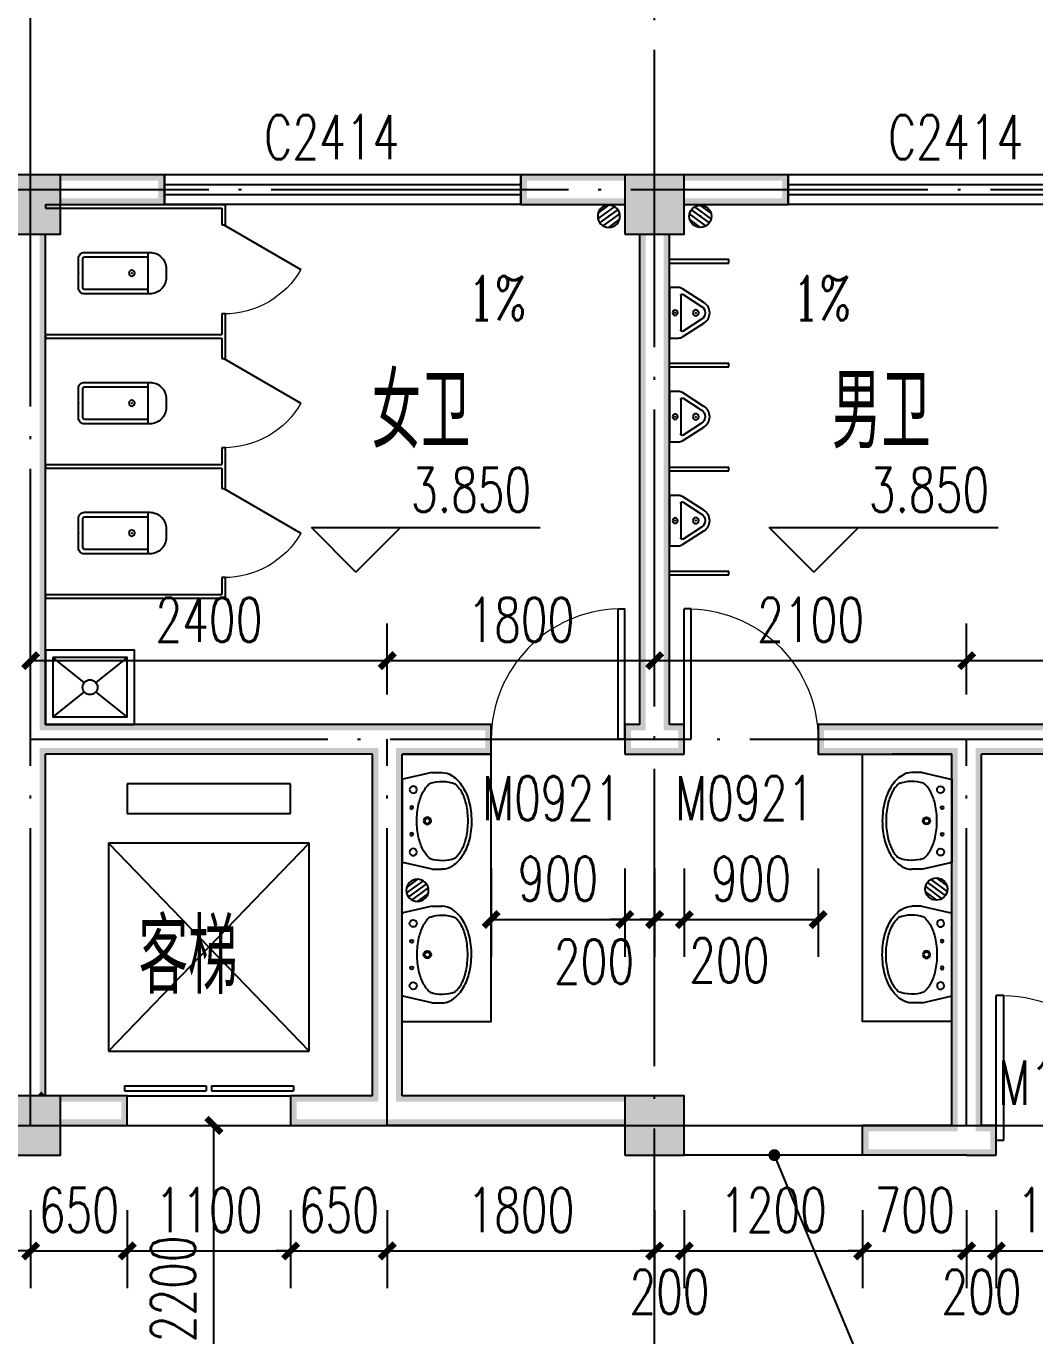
# Model space of a CAD drawing. Extents: x 5904849 to 6011887, y -826029 to -177002.
# Drawn here: x 5933784 to 5940573, y -428259 to -419442 of the extents above; entities that cross this region are included whole.
import ezdxf

# ---------------------------------------------------------------- set-up
doc = ezdxf.new("R2010")
doc.units = 0
doc.header["$LTSCALE"] = 1000
doc.header["$MEASUREMENT"] = 0
doc.linetypes.add('DOTE', pattern=[2.42, 2, -0.2, 0.02, -0.2])
doc.layers.get('0').update_dxf_attribs({"linetype": 'CONTINUOUS'})
doc.layers.get('Defpoints').update_dxf_attribs({"linetype": 'CONTINUOUS'})
for name, color, linetype in [('AUDIT_I_111215025233-1', 7, 'CONTINUOUS'), ('COLUMN', 9, 'CONTINUOUS'), ('DIM_ELEV', 3, 'CONTINUOUS'), ('DIM_LEAD', 3, 'CONTINUOUS'), ('DIM_SYMB', 3, 'CONTINUOUS'), ('DOTE', 252, 'CONTINUOUS'), ('LATRINE', 6, 'CONTINUOUS'), ('LVTRY', 6, 'CONTINUOUS'), ('PUB_DIM', 3, 'CONTINUOUS'), ('PUB_HATCH', 8, 'CONTINUOUS'), ('PUB_TEXT', 7, 'CONTINUOUS'), ('PUB_WALL', 9, 'CONTINUOUS'), ('STAIR', 5, 'CONTINUOUS'), ('WALL', 2, 'CONTINUOUS'), ('WINDOW', 4, 'CONTINUOUS'), ('WINDOW_TEXT', 7, 'CONTINUOUS'), ('排水', 221, 'CONTINUOUS')]:
    doc.layers.add(name, color=color, linetype=linetype)
doc.styles.add('_TCH_AXIS', font='COMPLEX', dxfattribs={"bigfont": 'GBCBIG'})
doc.styles.add('_TCH_DIM', font='SIMPLEX', dxfattribs={"bigfont": 'GBCBIG'})
doc.styles.add('_TCH_DIM_T3', font='SIMPLEX', dxfattribs={"width": 0.705882, "bigfont": 'GBCBIG'})
doc.styles.add('_TCH_WINDOW', font='SIMPLEX', dxfattribs={"height": 3.5, "bigfont": 'GBCBIG'})
doc.styles.add('schuco', font='sceie.shx', dxfattribs={"width": 0.7, "bigfont": 'sceic.shx'})
doc.dimstyles.new('_TCH_ARCH&&100', dxfattribs={"dimtxt": 297.5, "dimasz": 100, "dimexe": 250, "dimexo": 300, "dimgap": 126.25, "dimtad": 1, "dimdec": 0, "dimzin": 0, "dimdsep": 46, "dimtxsty": '_TCH_DIM_T3', "dimblk": 'ARCHTICK', "dimcen": 0.09, "dimclrt": 7, "dimazin": 2, "dimtfac": 1, "dimtdec": 0, "dimtix": 1, "dimtmove": 2, "dimatfit": 3, "dimfxl": 0, "dimtolj": 1, "dimtzin": 0, "dimarcsym": 0})

# ---------------------------------------------------------------- blocks, each defined once
blk = doc.blocks.new('_ArchTick')
at = {"color": 0, "linetype": 'ByBlock', "const_width": 0.4}
blk.add_lwpolyline([(-0.5, -0.5), (0.5, 0.5)], dxfattribs=at)
blk = doc.blocks.new('*D870')
at = {"layer": 'Defpoints', "color": 0}
for p in [(5934414.3, -426842.2), (5935048, -426842.2), (5934414.3, -429042.2)]:
    blk.add_point(p, dxfattribs=at)
at = {"layer": 'PUB_DIM', "color": 0, "lineweight": -2}
for p, q in [((5934714.3, -426842.2), (5935298, -426842.2)), ((5935048, -429042.2), (5935048, -426842.2)), ((5934714.3, -429042.2), (5935298, -429042.2))]:
    blk.add_line(p, q, dxfattribs=at)
at = {"layer": 'PUB_DIM', "color": 0, "lineweight": -2, "xscale": 100, "yscale": 100, "zscale": 100}
for p, rotation in [((5935048, -426842.2), 90), ((5935048, -429042.2), 270)]:
    blk.add_blockref('_ArchTick', p, dxfattribs=dict(at, rotation=rotation))
at = {"layer": 'PUB_DIM', "color": 7, "insert": (5934773, -427942.2), "char_height": 297.5, "attachment_point": 5, "rotation": 90, "style": '_TCH_DIM_T3'}
blk.add_mtext('\\A1;2200', dxfattribs=at)
blk = doc.blocks.new('*D891')
at = {"layer": 'Defpoints', "color": 0}
for p in [(5933814.3, -427113.7), (5934464.3, -427113.7), (5934464.3, -427687.2)]:
    blk.add_point(p, dxfattribs=at)
at = {"layer": 'PUB_DIM', "color": 0, "lineweight": -2}
for p, q in [((5933814.3, -427413.7), (5933814.3, -427937.2)), ((5934464.3, -427413.7), (5934464.3, -427937.2)), ((5933814.3, -427687.2), (5933714.3, -427687.2)), ((5933814.3, -427687.2), (5934464.3, -427687.2)), ((5934464.3, -427687.2), (5934564.3, -427687.2))]:
    blk.add_line(p, q, dxfattribs=at)
at = {"layer": 'PUB_DIM', "color": 0, "lineweight": -2, "xscale": 100, "yscale": 100, "zscale": 100}
blk.add_blockref('_ArchTick', (5933814.3, -427687.2), dxfattribs=at)
at = {"layer": 'PUB_DIM', "color": 0, "lineweight": -2, "xscale": 100, "yscale": 100, "zscale": 100, "rotation": 180}
blk.add_blockref('_ArchTick', (5934464.3, -427687.2), dxfattribs=at)
at = {"layer": 'PUB_DIM', "color": 7, "insert": (5934139.3, -427412.2), "char_height": 297.5, "attachment_point": 5, "style": '_TCH_DIM_T3'}
blk.add_mtext('\\A1;650', dxfattribs=at)
blk = doc.blocks.new('*D892')
at = {"layer": 'Defpoints', "color": 0}
for p in [(5934464.3, -427113.7), (5935564.3, -427113.7), (5935564.3, -427687.2)]:
    blk.add_point(p, dxfattribs=at)
at = {"layer": 'PUB_DIM', "color": 0, "lineweight": -2}
for p, q in [((5934464.3, -427413.7), (5934464.3, -427937.2)), ((5935564.3, -427413.7), (5935564.3, -427937.2)), ((5934464.3, -427687.2), (5935564.3, -427687.2))]:
    blk.add_line(p, q, dxfattribs=at)
at = {"layer": 'PUB_DIM', "color": 0, "lineweight": -2, "xscale": 100, "yscale": 100, "zscale": 100, "rotation": 180}
blk.add_blockref('_ArchTick', (5934464.3, -427687.2), dxfattribs=at)
at = {"layer": 'PUB_DIM', "color": 0, "lineweight": -2, "xscale": 100, "yscale": 100, "zscale": 100}
blk.add_blockref('_ArchTick', (5935564.3, -427687.2), dxfattribs=at)
at = {"layer": 'PUB_DIM', "color": 7, "insert": (5935014.3, -427412.2), "char_height": 297.5, "attachment_point": 5, "style": '_TCH_DIM_T3'}
blk.add_mtext('\\A1;1100', dxfattribs=at)
blk = doc.blocks.new('*D893')
at = {"layer": 'Defpoints', "color": 0}
for p in [(5935564.3, -427113.7), (5936214.3, -427113.7), (5936214.3, -427687.2)]:
    blk.add_point(p, dxfattribs=at)
at = {"layer": 'PUB_DIM', "color": 0, "lineweight": -2}
for p, q in [((5935564.3, -427413.7), (5935564.3, -427937.2)), ((5936214.3, -427413.7), (5936214.3, -427937.2)), ((5935564.3, -427687.2), (5935464.3, -427687.2)), ((5935564.3, -427687.2), (5936214.3, -427687.2)), ((5936214.3, -427687.2), (5936314.3, -427687.2))]:
    blk.add_line(p, q, dxfattribs=at)
at = {"layer": 'PUB_DIM', "color": 0, "lineweight": -2, "xscale": 100, "yscale": 100, "zscale": 100}
blk.add_blockref('_ArchTick', (5935564.3, -427687.2), dxfattribs=at)
at = {"layer": 'PUB_DIM', "color": 0, "lineweight": -2, "xscale": 100, "yscale": 100, "zscale": 100, "rotation": 180}
blk.add_blockref('_ArchTick', (5936214.3, -427687.2), dxfattribs=at)
at = {"layer": 'PUB_DIM', "color": 7, "insert": (5935889.3, -427412.2), "char_height": 297.5, "attachment_point": 5, "style": '_TCH_DIM_T3'}
blk.add_mtext('\\A1;650', dxfattribs=at)
blk = doc.blocks.new('*D894')
at = {"layer": 'Defpoints', "color": 0}
for p in [(5936214.3, -427113.7), (5938014.3, -427113.7), (5938014.3, -427687.2)]:
    blk.add_point(p, dxfattribs=at)
at = {"layer": 'PUB_DIM', "color": 0, "lineweight": -2}
for p, q in [((5936214.3, -427413.7), (5936214.3, -427937.2)), ((5938014.3, -427413.7), (5938014.3, -427937.2)), ((5936214.3, -427687.2), (5938014.3, -427687.2))]:
    blk.add_line(p, q, dxfattribs=at)
at = {"layer": 'PUB_DIM', "color": 0, "lineweight": -2, "xscale": 100, "yscale": 100, "zscale": 100, "rotation": 180}
blk.add_blockref('_ArchTick', (5936214.3, -427687.2), dxfattribs=at)
at = {"layer": 'PUB_DIM', "color": 0, "lineweight": -2, "xscale": 100, "yscale": 100, "zscale": 100}
blk.add_blockref('_ArchTick', (5938014.3, -427687.2), dxfattribs=at)
at = {"layer": 'PUB_DIM', "color": 7, "insert": (5937114.3, -427412.2), "char_height": 297.5, "attachment_point": 5, "style": '_TCH_DIM_T3'}
blk.add_mtext('\\A1;1800', dxfattribs=at)
blk = doc.blocks.new('*D895')
at = {"layer": 'Defpoints', "color": 0}
for p in [(5938014.3, -427113.7), (5938214.3, -427113.7), (5938214.3, -427687.2)]:
    blk.add_point(p, dxfattribs=at)
at = {"layer": 'PUB_DIM', "color": 0, "lineweight": -2}
for p, q in [((5938014.3, -427413.7), (5938014.3, -427937.2)), ((5938214.3, -427413.7), (5938214.3, -427937.2)), ((5938014.3, -427687.2), (5937914.3, -427687.2)), ((5938014.3, -427687.2), (5938214.3, -427687.2)), ((5938214.3, -427687.2), (5938314.3, -427687.2))]:
    blk.add_line(p, q, dxfattribs=at)
at = {"layer": 'PUB_DIM', "color": 0, "lineweight": -2, "xscale": 100, "yscale": 100, "zscale": 100}
blk.add_blockref('_ArchTick', (5938014.3, -427687.2), dxfattribs=at)
at = {"layer": 'PUB_DIM', "color": 0, "lineweight": -2, "xscale": 100, "yscale": 100, "zscale": 100, "rotation": 180}
blk.add_blockref('_ArchTick', (5938214.3, -427687.2), dxfattribs=at)
at = {"layer": 'PUB_DIM', "color": 7, "insert": (5938114.3, -427962.2), "char_height": 297.5, "attachment_point": 5, "style": '_TCH_DIM_T3'}
blk.add_mtext('\\A1;200', dxfattribs=at)
blk = doc.blocks.new('*D896')
at = {"layer": 'Defpoints', "color": 0}
for p in [(5938214.3, -427113.7), (5939414.3, -427113.7), (5939414.3, -427687.2)]:
    blk.add_point(p, dxfattribs=at)
at = {"layer": 'PUB_DIM', "color": 0, "lineweight": -2}
for p, q in [((5938214.3, -427413.7), (5938214.3, -427937.2)), ((5939414.3, -427413.7), (5939414.3, -427937.2)), ((5938214.3, -427687.2), (5939414.3, -427687.2))]:
    blk.add_line(p, q, dxfattribs=at)
at = {"layer": 'PUB_DIM', "color": 0, "lineweight": -2, "xscale": 100, "yscale": 100, "zscale": 100, "rotation": 180}
blk.add_blockref('_ArchTick', (5938214.3, -427687.2), dxfattribs=at)
at = {"layer": 'PUB_DIM', "color": 0, "lineweight": -2, "xscale": 100, "yscale": 100, "zscale": 100}
blk.add_blockref('_ArchTick', (5939414.3, -427687.2), dxfattribs=at)
at = {"layer": 'PUB_DIM', "color": 7, "insert": (5938814.3, -427412.2), "char_height": 297.5, "attachment_point": 5, "style": '_TCH_DIM_T3'}
blk.add_mtext('\\A1;1200', dxfattribs=at)
blk = doc.blocks.new('*D897')
at = {"layer": 'Defpoints', "color": 0}
for p in [(5939414.3, -427113.7), (5940114.3, -427113.7), (5940114.3, -427687.2)]:
    blk.add_point(p, dxfattribs=at)
at = {"layer": 'PUB_DIM', "color": 0, "lineweight": -2}
for p, q in [((5939414.3, -427413.7), (5939414.3, -427937.2)), ((5940114.3, -427413.7), (5940114.3, -427937.2)), ((5939414.3, -427687.2), (5939314.3, -427687.2)), ((5939414.3, -427687.2), (5940114.3, -427687.2)), ((5940114.3, -427687.2), (5940214.3, -427687.2))]:
    blk.add_line(p, q, dxfattribs=at)
at = {"layer": 'PUB_DIM', "color": 0, "lineweight": -2, "xscale": 100, "yscale": 100, "zscale": 100}
blk.add_blockref('_ArchTick', (5939414.3, -427687.2), dxfattribs=at)
at = {"layer": 'PUB_DIM', "color": 0, "lineweight": -2, "xscale": 100, "yscale": 100, "zscale": 100, "rotation": 180}
blk.add_blockref('_ArchTick', (5940114.3, -427687.2), dxfattribs=at)
at = {"layer": 'PUB_DIM', "color": 7, "insert": (5939764.3, -427412.2), "char_height": 297.5, "attachment_point": 5, "style": '_TCH_DIM_T3'}
blk.add_mtext('\\A1;700', dxfattribs=at)
blk = doc.blocks.new('*D898')
at = {"layer": 'Defpoints', "color": 0}
for p in [(5940114.3, -427113.7), (5940314.3, -427113.7), (5940314.3, -427687.2)]:
    blk.add_point(p, dxfattribs=at)
at = {"layer": 'PUB_DIM', "color": 0, "lineweight": -2}
for p, q in [((5940114.3, -427413.7), (5940114.3, -427937.2)), ((5940314.3, -427413.7), (5940314.3, -427937.2)), ((5940114.3, -427687.2), (5940014.3, -427687.2)), ((5940114.3, -427687.2), (5940314.3, -427687.2)), ((5940314.3, -427687.2), (5940414.3, -427687.2))]:
    blk.add_line(p, q, dxfattribs=at)
at = {"layer": 'PUB_DIM', "color": 0, "lineweight": -2, "xscale": 100, "yscale": 100, "zscale": 100}
blk.add_blockref('_ArchTick', (5940114.3, -427687.2), dxfattribs=at)
at = {"layer": 'PUB_DIM', "color": 0, "lineweight": -2, "xscale": 100, "yscale": 100, "zscale": 100, "rotation": 180}
blk.add_blockref('_ArchTick', (5940314.3, -427687.2), dxfattribs=at)
at = {"layer": 'PUB_DIM', "color": 7, "insert": (5940214.3, -427962.2), "char_height": 297.5, "attachment_point": 5, "style": '_TCH_DIM_T3'}
blk.add_mtext('\\A1;200', dxfattribs=at)
blk = doc.blocks.new('*D899')
at = {"layer": 'Defpoints', "color": 0}
for p in [(5940314.3, -427113.7), (5941314.3, -427113.7), (5941314.3, -427687.2)]:
    blk.add_point(p, dxfattribs=at)
at = {"layer": 'PUB_DIM', "color": 0, "lineweight": -2}
for p, q in [((5940314.3, -427413.7), (5940314.3, -427937.2)), ((5941314.3, -427413.7), (5941314.3, -427937.2)), ((5940314.3, -427687.2), (5941314.3, -427687.2))]:
    blk.add_line(p, q, dxfattribs=at)
at = {"layer": 'PUB_DIM', "color": 0, "lineweight": -2, "xscale": 100, "yscale": 100, "zscale": 100, "rotation": 180}
blk.add_blockref('_ArchTick', (5940314.3, -427687.2), dxfattribs=at)
at = {"layer": 'PUB_DIM', "color": 0, "lineweight": -2, "xscale": 100, "yscale": 100, "zscale": 100}
blk.add_blockref('_ArchTick', (5941314.3, -427687.2), dxfattribs=at)
at = {"layer": 'PUB_DIM', "color": 7, "insert": (5940814.3, -427412.2), "char_height": 297.5, "attachment_point": 5, "style": '_TCH_DIM_T3'}
blk.add_mtext('\\A1;1000', dxfattribs=at)
blk = doc.blocks.new('*D964')
at = {"layer": 'Defpoints', "color": 0}
for p in [(5936214.3, -423713.3), (5933814.3, -424242.2), (5936214.3, -424242.2)]:
    blk.add_point(p, dxfattribs=at)
at = {"layer": 'PUB_DIM', "color": 0, "lineweight": -2}
for p, q in [((5933814.3, -423942.2), (5933814.3, -423463.3)), ((5936214.3, -423942.2), (5936214.3, -423463.3)), ((5933814.3, -423713.3), (5936214.3, -423713.3))]:
    blk.add_line(p, q, dxfattribs=at)
at = {"layer": 'PUB_DIM', "color": 0, "lineweight": -2, "xscale": 100, "yscale": 100, "zscale": 100, "rotation": 180}
blk.add_blockref('_ArchTick', (5933814.3, -423713.3), dxfattribs=at)
at = {"layer": 'PUB_DIM', "color": 0, "lineweight": -2, "xscale": 100, "yscale": 100, "zscale": 100}
blk.add_blockref('_ArchTick', (5936214.3, -423713.3), dxfattribs=at)
at = {"layer": 'PUB_DIM', "color": 7, "insert": (5935014.3, -423438.3), "char_height": 297.5, "attachment_point": 5, "style": '_TCH_DIM_T3'}
blk.add_mtext('\\A1;2400', dxfattribs=at)
blk = doc.blocks.new('*D965')
at = {"layer": 'Defpoints', "color": 0}
for p in [(5938014.3, -423713.3), (5936214.3, -424242.2), (5938014.3, -424242.2)]:
    blk.add_point(p, dxfattribs=at)
at = {"layer": 'PUB_DIM', "color": 0, "lineweight": -2}
for p, q in [((5936214.3, -423942.2), (5936214.3, -423463.3)), ((5938014.3, -423942.2), (5938014.3, -423463.3)), ((5936214.3, -423713.3), (5938014.3, -423713.3))]:
    blk.add_line(p, q, dxfattribs=at)
at = {"layer": 'PUB_DIM', "color": 0, "lineweight": -2, "xscale": 100, "yscale": 100, "zscale": 100, "rotation": 180}
blk.add_blockref('_ArchTick', (5936214.3, -423713.3), dxfattribs=at)
at = {"layer": 'PUB_DIM', "color": 0, "lineweight": -2, "xscale": 100, "yscale": 100, "zscale": 100}
blk.add_blockref('_ArchTick', (5938014.3, -423713.3), dxfattribs=at)
at = {"layer": 'PUB_DIM', "color": 7, "insert": (5937114.3, -423438.3), "char_height": 297.5, "attachment_point": 5, "style": '_TCH_DIM_T3'}
blk.add_mtext('\\A1;1800', dxfattribs=at)
blk = doc.blocks.new('*D966')
at = {"layer": 'Defpoints', "color": 0}
for p in [(5940114.3, -423713.3), (5938014.3, -424242.2), (5940114.3, -424242.2)]:
    blk.add_point(p, dxfattribs=at)
at = {"layer": 'PUB_DIM', "color": 0, "lineweight": -2}
for p, q in [((5938014.3, -423942.2), (5938014.3, -423463.3)), ((5940114.3, -423942.2), (5940114.3, -423463.3)), ((5938014.3, -423713.3), (5940114.3, -423713.3))]:
    blk.add_line(p, q, dxfattribs=at)
at = {"layer": 'PUB_DIM', "color": 0, "lineweight": -2, "xscale": 100, "yscale": 100, "zscale": 100, "rotation": 180}
blk.add_blockref('_ArchTick', (5938014.3, -423713.3), dxfattribs=at)
at = {"layer": 'PUB_DIM', "color": 0, "lineweight": -2, "xscale": 100, "yscale": 100, "zscale": 100}
blk.add_blockref('_ArchTick', (5940114.3, -423713.3), dxfattribs=at)
at = {"layer": 'PUB_DIM', "color": 7, "insert": (5939064.3, -423438.3), "char_height": 297.5, "attachment_point": 5, "style": '_TCH_DIM_T3'}
blk.add_mtext('\\A1;2100', dxfattribs=at)
blk = doc.blocks.new('*D967')
at = {"layer": 'Defpoints', "color": 0}
for p in [(5942314.3, -423713.3), (5940114.3, -424242.2), (5942314.3, -424242.2)]:
    blk.add_point(p, dxfattribs=at)
at = {"layer": 'PUB_DIM', "color": 0, "lineweight": -2}
for p, q in [((5940114.3, -423942.2), (5940114.3, -423463.3)), ((5942314.3, -423942.2), (5942314.3, -423463.3)), ((5940114.3, -423713.3), (5942314.3, -423713.3))]:
    blk.add_line(p, q, dxfattribs=at)
at = {"layer": 'PUB_DIM', "color": 0, "lineweight": -2, "xscale": 100, "yscale": 100, "zscale": 100, "rotation": 180}
blk.add_blockref('_ArchTick', (5940114.3, -423713.3), dxfattribs=at)
at = {"layer": 'PUB_DIM', "color": 0, "lineweight": -2, "xscale": 100, "yscale": 100, "zscale": 100}
blk.add_blockref('_ArchTick', (5942314.3, -423713.3), dxfattribs=at)
at = {"layer": 'PUB_DIM', "color": 7, "insert": (5941214.3, -423438.3), "char_height": 297.5, "attachment_point": 5, "style": '_TCH_DIM_T3'}
blk.add_mtext('\\A1;2200', dxfattribs=at)
blk = doc.blocks.new('*D968')
at = {"layer": 'Defpoints', "color": 0}
for p in [(5936914.3, -424812.7), (5937814.3, -424812.7), (5937814.3, -425456.3)]:
    blk.add_point(p, dxfattribs=at)
at = {"layer": 'PUB_DIM', "color": 0, "lineweight": -2}
for p, q in [((5936914.3, -425112.7), (5936914.3, -425706.3)), ((5937814.3, -425112.7), (5937814.3, -425706.3)), ((5936914.3, -425456.3), (5937814.3, -425456.3))]:
    blk.add_line(p, q, dxfattribs=at)
at = {"layer": 'PUB_DIM', "color": 0, "lineweight": -2, "xscale": 100, "yscale": 100, "zscale": 100, "rotation": 180}
blk.add_blockref('_ArchTick', (5936914.3, -425456.3), dxfattribs=at)
at = {"layer": 'PUB_DIM', "color": 0, "lineweight": -2, "xscale": 100, "yscale": 100, "zscale": 100}
blk.add_blockref('_ArchTick', (5937814.3, -425456.3), dxfattribs=at)
at = {"layer": 'PUB_DIM', "color": 7, "insert": (5937364.3, -425181.3), "char_height": 297.5, "attachment_point": 5, "style": '_TCH_DIM_T3'}
blk.add_mtext('\\A1;900', dxfattribs=at)
blk = doc.blocks.new('*D969')
at = {"layer": 'Defpoints', "color": 0}
for p in [(5937814.3, -424812.7), (5938014.3, -424812.7), (5938014.3, -425456.3)]:
    blk.add_point(p, dxfattribs=at)
at = {"layer": 'PUB_DIM', "color": 0, "lineweight": -2}
for p, q in [((5937814.3, -425112.7), (5937814.3, -425706.3)), ((5938014.3, -425112.7), (5938014.3, -425706.3)), ((5937814.3, -425456.3), (5937714.3, -425456.3)), ((5937814.3, -425456.3), (5938014.3, -425456.3)), ((5938014.3, -425456.3), (5938114.3, -425456.3))]:
    blk.add_line(p, q, dxfattribs=at)
at = {"layer": 'PUB_DIM', "color": 0, "lineweight": -2, "xscale": 100, "yscale": 100, "zscale": 100}
blk.add_blockref('_ArchTick', (5937814.3, -425456.3), dxfattribs=at)
at = {"layer": 'PUB_DIM', "color": 0, "lineweight": -2, "xscale": 100, "yscale": 100, "zscale": 100, "rotation": 180}
blk.add_blockref('_ArchTick', (5938014.3, -425456.3), dxfattribs=at)
at = {"layer": 'PUB_DIM', "color": 7, "insert": (5937606.2, -425739.4), "char_height": 297.5, "attachment_point": 5, "style": '_TCH_DIM_T3'}
blk.add_mtext('\\A1;200', dxfattribs=at)
blk = doc.blocks.new('*D970')
at = {"layer": 'Defpoints', "color": 0}
for p in [(5938014.3, -424812.7), (5938214.3, -424812.7), (5938214.3, -425456.3)]:
    blk.add_point(p, dxfattribs=at)
at = {"layer": 'PUB_DIM', "color": 0, "lineweight": -2}
for p, q in [((5938014.3, -425112.7), (5938014.3, -425706.3)), ((5938214.3, -425112.7), (5938214.3, -425706.3)), ((5938014.3, -425456.3), (5937914.3, -425456.3)), ((5938014.3, -425456.3), (5938214.3, -425456.3)), ((5938214.3, -425456.3), (5938314.3, -425456.3))]:
    blk.add_line(p, q, dxfattribs=at)
at = {"layer": 'PUB_DIM', "color": 0, "lineweight": -2, "xscale": 100, "yscale": 100, "zscale": 100}
blk.add_blockref('_ArchTick', (5938014.3, -425456.3), dxfattribs=at)
at = {"layer": 'PUB_DIM', "color": 0, "lineweight": -2, "xscale": 100, "yscale": 100, "zscale": 100, "rotation": 180}
blk.add_blockref('_ArchTick', (5938214.3, -425456.3), dxfattribs=at)
at = {"layer": 'PUB_DIM', "color": 7, "insert": (5938516.6, -425731.3), "char_height": 297.5, "attachment_point": 5, "style": '_TCH_DIM_T3'}
blk.add_mtext('\\A1;200', dxfattribs=at)
blk = doc.blocks.new('*D971')
at = {"layer": 'Defpoints', "color": 0}
for p in [(5938214.3, -424812.7), (5939114.3, -424812.7), (5939114.3, -425456.3)]:
    blk.add_point(p, dxfattribs=at)
at = {"layer": 'PUB_DIM', "color": 0, "lineweight": -2}
for p, q in [((5938214.3, -425112.7), (5938214.3, -425706.3)), ((5939114.3, -425112.7), (5939114.3, -425706.3)), ((5938214.3, -425456.3), (5939114.3, -425456.3))]:
    blk.add_line(p, q, dxfattribs=at)
at = {"layer": 'PUB_DIM', "color": 0, "lineweight": -2, "xscale": 100, "yscale": 100, "zscale": 100, "rotation": 180}
blk.add_blockref('_ArchTick', (5938214.3, -425456.3), dxfattribs=at)
at = {"layer": 'PUB_DIM', "color": 0, "lineweight": -2, "xscale": 100, "yscale": 100, "zscale": 100}
blk.add_blockref('_ArchTick', (5939114.3, -425456.3), dxfattribs=at)
at = {"layer": 'PUB_DIM', "color": 7, "insert": (5938664.3, -425181.3), "char_height": 297.5, "attachment_point": 5, "style": '_TCH_DIM_T3'}
blk.add_mtext('\\A1;900', dxfattribs=at)
blk = doc.blocks.new('_FZH')
blk.add_lwpolyline([(-0.5, -0.5), (0.5, -0.5), (0.5, 0.5), (-0.5, 0.5)], close=True)
at = {"layer": 'PUB_HATCH'}
blk.add_solid([(-0.5, -0.5), (0.5, -0.5), (-0.5, 0.5), (0.5, 0.5)], dxfattribs=at)
blk = doc.blocks.new('$DorLib2D$00000001')
for p, q in [((0.45, 0.975), (0.5, 0.975)), ((0.45, 0), (0.45, 0.975)), ((0.5, 0), (0.5, 0.975)), ((0.5, 0), (0.45, 0))]:
    blk.add_line(p, q)
at = {"lineweight": 13}
blk.add_arc((0.475, 0), 0.975, 91.46928, 180, dxfattribs=at)
blk = doc.blocks.new('$WINLIB2D$00000001')
at = {"color": 0}
for points in [[(-0.5, 0.5), (-0.5, -0.5)], [(-0.5, 0.5), (0.5, 0.5)], [(0.5, -0.5), (0.5, 0.5)], [(0.5, 0.1667), (-0.5, 0.1667)], [(0.5, -0.1667), (-0.5, -0.1667)], [(-0.5, -0.5), (0.5, -0.5)]]:
    blk.add_lwpolyline(points, dxfattribs=at)
blk = doc.blocks.new('$TCHSYS$LDOR22D')
for p, q in [((-0.5167, 0.8333), (-0.0167, 0.8333)), ((-0.5167, 0.8333), (-0.5167, 0.6667)), ((-0.0167, 0.8333), (-0.0167, 0.6667)), ((0.0167, 0.8333), (0.0167, 0.6667)), ((0.0167, 0.8333), (0.5167, 0.8333)), ((0.5167, 0.8333), (0.5167, 0.6667)), ((-0.5167, 0.6667), (-0.0167, 0.6667)), ((0.0167, 0.6667), (0.5167, 0.6667)), ((-0.5, 0.5), (0.5, 0.5))]:
    blk.add_line(p, q)
blk = doc.blocks.new('_LV12')
for p, q in [((-250, -50), (-39, -218.8)), ((39, -218.8), (250, -50)), ((-250, -450), (-39, -281.2)), ((39, -281.2), (250, -450))]:
    blk.add_line(p, q)
for points in [[(300, -500), (300, 0), (-300, 0), (-300, -500)], [(250, -450), (250, -50), (-250, -50), (-250, -450)]]:
    blk.add_lwpolyline(points, close=True)
blk.add_circle((0, -250), 50)
blk = doc.blocks.new('$plan$00000344')
for p, q in [((-280, -10), (-280, 0)), ((280, 0), (280, -10)), ((-250.5, -188.9), (-250.5, -185.7)), ((-247.8, -182.8), (-250.2, -184.9))]:
    blk.add_line(p, q)
for points in [[(-280, 0), (280, 0)], [(-325.7, -199.5), (-280, -5)], [(325.7, -203.7), (280, -5)]]:
    blk.add_lwpolyline(points)
for points in [[(253, -188.3, 0.098208), (193.2, -140.8, 0.066287), (110.4, -111.4, 0.052428), (0, -99.8, 0.052428), (-110.4, -111.4, 0.066287), (-193.2, -140.8, 0.093876), (-250.8, -185.7, 0.171377)], [(-325.7, -199.5, 0.008223), (-325.7, -203.7, 0.149285)], [(-325.7, -265.7, 0.149285), (-304.4, -336.6, 0.107079), (-230.9, -407.7, 0.075625), (-131, -450.5, 0.062436), (-0.8, -467.3, 0.062436), (129.6, -451.5, 0.075625), (229.8, -409.6, 0.107079), (303.8, -339.1, 0.149285), (325.7, -268.3, 0.005205), (325.7, -265.7, 0.086596)], [(-249.5, -357.7, 0.091341), (-193.2, -401.2, 0.066287), (-110.4, -430.6, 0.052428), (0, -442.2, 0.052428), (110.4, -430.6, 0.066287), (193.2, -401.2, 0.091756), (249.7, -357.5, 0.171377)]]:
    blk.add_lwpolyline(points, format="xyb")
at = {"flags": 128}
for points in [[(-325.7, -203.7), (-325.7, -268.3)], [(325.7, -203.7), (325.7, -268.3)]]:
    blk.add_lwpolyline(points, dxfattribs=at)
for points in [[(-253, -188.3, 0.172546), (-249.7, -357.5, 0.726395)], [(253, -188.3, -0.172546), (249.7, -357.5, -0.726395)]]:
    blk.add_lwpolyline(points, format="xyb", dxfattribs=at)
for centre, radius in [((-210, -75), 24), ((-210, -75), 24), ((-210, -75), 24), ((-90, -65), 10), ((90, -65), 10), ((210, -75), 24), ((0, -170), 25)]:
    blk.add_circle(centre, radius)
at = {"lineweight": 13}
blk.add_circle((0, -170), 15, dxfattribs=at)
blk.add_arc((-249.5, -185.7), 1, 131.32236, 180)
blk = doc.blocks.new('$lvtry$00000171')
at = {"layer": '排水'}
for p, q in [((-74.2, 10.6), (-10.6, 74.2)), ((-69.8, -27.4), (27.4, 69.8)), ((-53, -53), (53, 53)), ((-27.4, -69.8), (69.8, 27.4)), ((10.6, -74.2), (74.2, -10.6))]:
    blk.add_line(p, q, dxfattribs=at)
blk.add_circle((0, 0), 75, dxfattribs=at)
blk.add_point((0, 0), dxfattribs=at)
blk = doc.blocks.new('$lvtry$00000200')
at = {"color": 0}
for p, q in [((-109.8, -40), (-109.8, -469.7)), ((99.8, -30), (-99.8, -30)), ((109.8, -469.7), (109.8, -40))]:
    blk.add_line(p, q, dxfattribs=at)
blk.add_lwpolyline([(99.8, 0), (-99.8, 0, 0.414214), (-139.8, -40), (-139.8, -479.7, 0.414214), (-29.8, -589.7), (29.8, -589.7, 0.414214), (139.8, -479.7), (139.8, -40, 0.414214)], format="xyb", close=True, dxfattribs=at)
blk.add_lwpolyline([(139.8, -469.7), (-139.8, -469.7)], dxfattribs=at)
blk.add_circle((0, -358.6), 20, dxfattribs=at)
for centre, start, end in [((-99.8, -40), 90, 180), ((99.8, -40), 0, 90)]:
    blk.add_arc(centre, 10, start, end, dxfattribs=at)
for p in [(0, 0), (0, -358.6)]:
    blk.add_point(p, dxfattribs=at)
blk = doc.blocks.new('$TCHSYS$APDOOR2D')
blk.add_line((0.5, 0), (0, 0.866))
at = {"lineweight": 13}
blk.add_arc((0.5, 0), 1, 120, 180, dxfattribs=at)
blk = doc.blocks.new('$lvtry$00000221')
at = {"color": 0}
for p, q in [((-115.8, -76), (115.8, -76)), ((-124.2, -91.5), (-43.3, -215.6)), ((43.3, -215.6), (124.2, -91.5))]:
    blk.add_line(p, q, dxfattribs=at)
blk.add_lwpolyline([(69.3, -230.6, -0.57735), (-69.3, -230.6), (-161.9, -88.4, -0.145378), (-170, -61.1), (-170, 0), (170, 0), (170, -61.1, -0.145378), (161.9, -88.4)], format="xyb", close=True, dxfattribs=at)
for centre, radius in [((0, -38), 17.7), ((0, -177), 20)]:
    blk.add_circle(centre, radius, dxfattribs=at)
for centre, radius, start, end in [((-115.8, -86), 10, 90, 213.0863), ((115.8, -86), 10, 326.9137, 90), ((0, -190.6), 50, 210, 330)]:
    blk.add_arc(centre, radius, start, end, dxfattribs=at)
for p in [(0, -38), (0, -177)]:
    blk.add_point(p, dxfattribs=at)

msp = doc.modelspace()

# ---------------------------------------------------------------- hatches: boundary and pattern name
at = {"layer": 'PUB_WALL', "linetype": 'ByBlock'}
for points in [[(5934014.3, -420442.2), (5933614.3, -420442.2), (5933654.3, -420482.2), (5933974.3, -420482.2)], [(5934014.3, -420842.2), (5934014.3, -420442.2), (5933974.3, -420482.2), (5933974.3, -420802.2)], [(5934014.3, -420442.2), (5934014.3, -420482.2), (5934674.3, -420482.2), (5934714.3, -420442.2)], [(5934714.3, -420642.2), (5934714.3, -420442.2), (5934674.3, -420482.2), (5934674.3, -420602.2)], [(5937814.3, -420482.2), (5937814.3, -420442.2), (5937114.3, -420442.2), (5937154.3, -420482.2)], [(5937114.3, -420442.2), (5937114.3, -420642.2), (5937154.3, -420602.2), (5937154.3, -420482.2)], [(5938214.3, -420442.2), (5937814.3, -420442.2), (5937854.3, -420482.2), (5938174.3, -420482.2)], [(5937814.3, -420442.2), (5937814.3, -420842.2), (5937854.3, -420802.2), (5937854.3, -420482.2)], [(5938214.3, -420842.2), (5938214.3, -420442.2), (5938174.3, -420482.2), (5938174.3, -420802.2)], [(5938214.3, -420442.2), (5938214.3, -420482.2), (5938874.3, -420482.2), (5938914.3, -420442.2)], [(5938914.3, -420642.2), (5938914.3, -420442.2), (5938874.3, -420482.2), (5938874.3, -420602.2)], [(5934014.3, -420602.2), (5934014.3, -420642.2), (5934714.3, -420642.2), (5934674.3, -420602.2)], [(5937814.3, -420642.2), (5937814.3, -420602.2), (5937154.3, -420602.2), (5937114.3, -420642.2)], [(5938214.3, -420602.2), (5938214.3, -420642.2), (5938914.3, -420642.2), (5938874.3, -420602.2)], [(5933614.3, -420842.2), (5934014.3, -420842.2), (5933974.3, -420802.2), (5933654.3, -420802.2)], [(5933914.3, -420842.2), (5933874.3, -420842.2), (5933874.3, -424182.2), (5933914.3, -424142.2)], [(5937814.3, -420842.2), (5938214.3, -420842.2), (5938174.3, -420802.2), (5937854.3, -420802.2)], [(5937954.3, -420842.2), (5937914.3, -420842.2), (5937914.3, -424142.2), (5937954.3, -424182.2)], [(5938114.3, -420842.2), (5938074.3, -420842.2), (5938074.3, -424182.2), (5938114.3, -424142.2)], [(5935914.3, -424142.2), (5933914.3, -424142.2), (5933874.3, -424182.2), (5935914.3, -424182.2)], [(5936214.3, -424142.2), (5935914.3, -424142.2), (5935914.3, -424182.2), (5936214.3, -424182.2)], [(5936914.3, -424142.2), (5936214.3, -424142.2), (5936214.3, -424182.2), (5936874.3, -424182.2)], [(5936914.3, -424342.2), (5936914.3, -424142.2), (5936874.3, -424182.2), (5936874.3, -424302.2)], [(5937914.3, -424142.2), (5937814.3, -424142.2), (5937854.3, -424182.2), (5937954.3, -424182.2)], [(5937814.3, -424142.2), (5937814.3, -424342.2), (5937854.3, -424302.2), (5937854.3, -424182.2)], [(5938214.3, -424142.2), (5938114.3, -424142.2), (5938074.3, -424182.2), (5938174.3, -424182.2)], [(5938214.3, -424342.2), (5938214.3, -424142.2), (5938174.3, -424182.2), (5938174.3, -424302.2)], [(5939614.3, -424142.2), (5939114.3, -424142.2), (5939154.3, -424182.2), (5939614.3, -424182.2)], [(5939114.3, -424142.2), (5939114.3, -424342.2), (5939154.3, -424302.2), (5939154.3, -424182.2)], [(5940114.3, -424142.2), (5939614.3, -424142.2), (5939614.3, -424182.2), (5940114.3, -424182.2)], [(5942314.3, -424142.2), (5940114.3, -424142.2), (5940114.3, -424182.2), (5942354.3, -424182.2)], [(5935914.3, -424342.2), (5933914.3, -424342.2), (5933874.3, -424302.2), (5935914.3, -424302.2)], [(5933874.3, -426642.2), (5933914.3, -426642.2), (5933914.3, -424342.2), (5933874.3, -424302.2)], [(5936114.3, -424342.2), (5935914.3, -424342.2), (5935914.3, -424302.2), (5936154.3, -424302.2)], [(5936114.3, -426642.2), (5936114.3, -424342.2), (5936154.3, -424302.2), (5936154.3, -426682.2)], [(5936314.3, -426642.2), (5936314.3, -424342.2), (5936274.3, -424302.2), (5936274.3, -426682.2)], [(5936314.3, -424342.2), (5936914.3, -424342.2), (5936874.3, -424302.2), (5936274.3, -424302.2)], [(5937814.3, -424342.2), (5938014.3, -424342.2), (5938014.3, -424302.2), (5937854.3, -424302.2)], [(5938014.3, -424342.2), (5938214.3, -424342.2), (5938174.3, -424302.2), (5938014.3, -424302.2)], [(5939114.3, -424342.2), (5939614.3, -424342.2), (5939614.3, -424302.2), (5939154.3, -424302.2)], [(5940014.3, -424342.2), (5939614.3, -424342.2), (5939614.3, -424302.2), (5940054.3, -424302.2)], [(5940014.3, -426842.2), (5940014.3, -424342.2), (5940054.3, -424302.2), (5940054.3, -426882.2)], [(5940214.3, -426842.2), (5940214.3, -424342.2), (5940174.3, -424302.2), (5940174.3, -426882.2)], [(5942314.3, -424342.2), (5940214.3, -424342.2), (5940174.3, -424302.2), (5942354.3, -424302.2)], [(5933857.7, -426642.2), (5933914.3, -426642.2), (5933886, -426614)], [(5934014.3, -426642.2), (5933614.3, -426642.2), (5933654.3, -426682.2), (5933974.3, -426682.2)], [(5934014.3, -427042.2), (5934014.3, -426642.2), (5933974.3, -426682.2), (5933974.3, -427002.2)], [(5934014.3, -426642.2), (5934014.3, -426682.2), (5934424.3, -426682.2), (5934464.3, -426642.2)], [(5934464.3, -426842.2), (5934464.3, -426642.2), (5934424.3, -426682.2), (5934424.3, -426802.2)], [(5936114.3, -426642.2), (5935564.3, -426642.2), (5935604.3, -426682.2), (5936154.3, -426682.2)], [(5935564.3, -426642.2), (5935564.3, -426842.2), (5935604.3, -426802.2), (5935604.3, -426682.2)], [(5937814.3, -426682.2), (5937814.3, -426642.2), (5936314.3, -426642.2), (5936274.3, -426682.2)], [(5938214.3, -426642.2), (5937814.3, -426642.2), (5937854.3, -426682.2), (5938174.3, -426682.2)], [(5937814.3, -426642.2), (5937814.3, -427042.2), (5937854.3, -427002.2), (5937854.3, -426682.2)], [(5938214.3, -427042.2), (5938214.3, -426642.2), (5938174.3, -426682.2), (5938174.3, -427002.2)], [(5934014.3, -426802.2), (5934014.3, -426842.2), (5934464.3, -426842.2), (5934424.3, -426802.2)], [(5935564.3, -426842.2), (5936214.3, -426842.2), (5936214.3, -426802.2), (5935604.3, -426802.2)], [(5937814.3, -426842.2), (5937814.3, -426802.2), (5936214.3, -426802.2), (5936214.3, -426842.2)], [(5940014.3, -426842.2), (5939414.3, -426842.2), (5939414.3, -426882.2), (5940054.3, -426882.2)], [(5939414.3, -427042.2), (5939414.3, -426842.2), (5939454.3, -426842.2), (5939454.3, -427042.2)], [(5940314.3, -426842.2), (5940214.3, -426842.2), (5940174.3, -426882.2), (5940274.3, -426882.2)], [(5940314.3, -427042.2), (5940314.3, -426842.2), (5940274.3, -426882.2), (5940274.3, -427002.2)], [(5933614.3, -427042.2), (5934014.3, -427042.2), (5933974.3, -427002.2), (5933654.3, -427002.2)], [(5937814.3, -427042.2), (5938214.3, -427042.2), (5938174.3, -427002.2), (5937854.3, -427002.2)], [(5940114.3, -427042.2), (5939414.3, -427042.2), (5939414.3, -427002.2), (5940114.3, -427002.2)], [(5940114.3, -427042.2), (5940314.3, -427042.2), (5940274.3, -427002.2), (5940114.3, -427002.2)]]:
    msp.add_hatch(color=256, dxfattribs=at).paths.add_polyline_path(points)

# ---------------------------------------------------------------- linework, layer by layer
at = {"layer": 'AUDIT_I_111215025233-1'}
msp.add_line((5933814.3, -420442.2), (5933814.3, -419442.2), dxfattribs=at)
at = {"layer": 'DIM_ELEV', "color": 0}
for p, q in [((5936003.8, -423117.5), (5935703.8, -422817.5)), ((5935703.8, -422817.5), (5937244.1, -422817.5)), ((5936003.8, -423117.5), (5936303.8, -422817.5)), ((5939085.8, -423117.5), (5938785.8, -422817.5)), ((5938785.8, -422817.5), (5940326, -422817.5)), ((5939085.8, -423117.5), (5939385.8, -422817.5))]:
    msp.add_line(p, q, dxfattribs=at)
at = {"layer": 'DIM_LEAD', "const_width": 40}
msp.add_lwpolyline([(5938812.2, -427024, 1), (5938828.5, -427060.5, 1)], format="xyb", close=True, dxfattribs=at)
at = {"layer": 'DIM_SYMB'}
for points in [[(5937166, -421204.3, 0, 0, 0), (5937355.2, -421039.3, 80, 0, 0), (5937581.4, -420842.1, 0, 0, 0)], [(5938862.6, -421204.3, 0, 0, 0), (5938673.4, -421039.3, 80, 0, 0), (5938447.2, -420842.1, 0, 0, 0)]]:
    msp.add_lwpolyline(points, format="xyseb", dxfattribs=at)
at = {"layer": 'DOTE', "linetype": 'DOTE'}
for p, q in [((5933814.3, -426842.2), (5933814.3, -418042.2)), ((5938014.3, -438542.2), (5938014.3, -418042.2)), ((5920914.3, -420542.2), (5947914.3, -420542.2)), ((5933814.3, -424242.2), (5942314.3, -424242.2)), ((5936214.3, -426842.2), (5936214.3, -424242.2)), ((5940114.3, -426842.2), (5940114.3, -424242.2)), ((5920914.3, -426842.2), (5947914.3, -426842.2)), ((5922514.3, -426842.2), (5946314.3, -426842.2))]:
    msp.add_line(p, q, dxfattribs=at)
at = {"layer": 'LATRINE'}
for p, q in [((5933914.3, -420642.2), (5933914.3, -420667.2)), ((5933914.3, -420642.2), (5935126.8, -420642.2)), ((5933914.3, -420667.2), (5935101.8, -420667.2)), ((5935101.8, -420667.2), (5935101.8, -420779.7)), ((5935126.8, -420779.7), (5935126.8, -420642.2)), ((5935101.8, -420779.7), (5935126.8, -420779.7)), ((5937914.3, -421036.6), (5937914.3, -421011.6)), ((5938114.3, -421011.6), (5938514.3, -421011.6)), ((5938114.3, -421036.6), (5938514.3, -421036.6)), ((5938514.3, -421036.6), (5938514.3, -421011.6)), ((5935101.8, -421379.7), (5935101.8, -421517.2)), ((5935126.8, -421379.7), (5935101.8, -421379.7)), ((5935126.8, -421529.7), (5935126.8, -421379.7)), ((5933914.3, -421517.2), (5933914.3, -421542.2)), ((5933914.3, -421517.2), (5935101.8, -421517.2)), ((5933914.3, -421542.2), (5935101.8, -421542.2)), ((5935101.8, -421542.2), (5935101.8, -421679.7)), ((5935126.8, -421679.7), (5935126.8, -421529.7)), ((5935101.8, -421679.7), (5935126.8, -421679.7)), ((5937914.3, -421736.1), (5937914.3, -421711.1)), ((5938114.3, -421711.1), (5938514.3, -421711.1)), ((5938114.3, -421736.1), (5938514.3, -421736.1)), ((5938514.3, -421736.1), (5938514.3, -421711.1)), ((5935101.8, -422279.7), (5935101.8, -422392.2)), ((5935126.8, -422279.7), (5935101.8, -422279.7)), ((5935126.8, -422404.7), (5935126.8, -422279.7)), ((5933914.3, -422392.2), (5933914.3, -422417.2)), ((5933914.3, -422392.2), (5935101.8, -422392.2)), ((5933914.3, -422417.2), (5935101.8, -422417.2)), ((5935101.8, -422417.2), (5935101.8, -422554.7)), ((5935126.8, -422554.7), (5935126.8, -422404.7)), ((5937914.3, -422435.6), (5937914.3, -422410.6)), ((5938114.3, -422410.6), (5938514.3, -422410.6)), ((5938114.3, -422435.6), (5938514.3, -422435.6)), ((5938514.3, -422435.6), (5938514.3, -422410.6)), ((5935101.8, -422554.7), (5935126.8, -422554.7)), ((5935101.8, -423154.7), (5935101.8, -423267.2)), ((5935126.8, -423154.7), (5935101.8, -423154.7)), ((5935126.8, -423292.2), (5935126.8, -423154.7)), ((5937914.3, -423135.1), (5937914.3, -423110.1)), ((5938114.3, -423110.1), (5938514.3, -423110.1)), ((5938114.3, -423135.1), (5938514.3, -423135.1)), ((5938514.3, -423135.1), (5938514.3, -423110.1)), ((5933914.3, -423267.2), (5933914.3, -423292.2)), ((5933914.3, -423267.2), (5935101.8, -423267.2)), ((5933914.3, -423292.2), (5935126.8, -423292.2))]:
    msp.add_line(p, q, dxfattribs=at)
for points in [[(5936314.3, -426142.2), (5936914.3, -426142.2), (5936914.3, -424342.2), (5936314.3, -424342.2)], [(5940014.3, -426142.2), (5939414.3, -426142.2), (5939414.3, -424342.2), (5940014.3, -424342.2)]]:
    msp.add_lwpolyline(points, dxfattribs=at)
at = {"layer": 'PUB_DIM'}
msp.add_line((5939573.2, -428841.1), (5938820.3, -427042.2), dxfattribs=at)
at = {"layer": 'STAIR'}
for p, q in [((5935564.3, -424542.2), (5934464.3, -424542.2)), ((5934464.3, -424542.2), (5934464.3, -424742.2)), ((5935564.3, -424742.2), (5935564.3, -424542.2)), ((5934464.3, -424742.2), (5935564.3, -424742.2)), ((5934339.3, -426342.2), (5935689.3, -424942.2)), ((5934339.3, -424942.2), (5935689.3, -426342.2)), ((5935689.3, -424942.2), (5934339.3, -424942.2)), ((5934339.3, -424942.2), (5934339.3, -426342.2)), ((5935689.3, -426342.2), (5935689.3, -424942.2)), ((5934339.3, -426342.2), (5935689.3, -426342.2))]:
    msp.add_line(p, q, dxfattribs=at)
at = {"layer": 'WALL', "linetype": 'ByBlock'}
for p, q in [((5934714.3, -420442.2), (5934014.3, -420442.2)), ((5934714.3, -420642.2), (5934714.3, -420442.2)), ((5937814.3, -420442.2), (5937114.3, -420442.2)), ((5937114.3, -420442.2), (5937114.3, -420642.2)), ((5938914.3, -420442.2), (5938214.3, -420442.2)), ((5938914.3, -420642.2), (5938914.3, -420442.2)), ((5934014.3, -420642.2), (5934714.3, -420642.2)), ((5937114.3, -420642.2), (5937814.3, -420642.2)), ((5938214.3, -420642.2), (5938914.3, -420642.2)), ((5933914.3, -424142.2), (5933914.3, -420842.2)), ((5937914.3, -424142.2), (5937914.3, -420842.2)), ((5938114.3, -424142.2), (5938114.3, -420842.2)), ((5935914.3, -424142.2), (5933914.3, -424142.2)), ((5936214.3, -424142.2), (5935914.3, -424142.2)), ((5936914.3, -424142.2), (5936214.3, -424142.2)), ((5936914.3, -424342.2), (5936914.3, -424142.2)), ((5937914.3, -424142.2), (5937814.3, -424142.2)), ((5937814.3, -424142.2), (5937814.3, -424342.2)), ((5938214.3, -424142.2), (5938114.3, -424142.2)), ((5938214.3, -424342.2), (5938214.3, -424142.2)), ((5939614.3, -424142.2), (5939114.3, -424142.2)), ((5939114.3, -424142.2), (5939114.3, -424342.2)), ((5940114.3, -424142.2), (5939614.3, -424142.2)), ((5942314.3, -424142.2), (5940114.3, -424142.2)), ((5935914.3, -424342.2), (5933914.3, -424342.2)), ((5933914.3, -426642.2), (5933914.3, -424342.2)), ((5936114.3, -424342.2), (5935914.3, -424342.2)), ((5936114.3, -426642.2), (5936114.3, -424342.2)), ((5936314.3, -426642.2), (5936314.3, -424342.2)), ((5936314.3, -424342.2), (5936914.3, -424342.2)), ((5937814.3, -424342.2), (5938014.3, -424342.2)), ((5938014.3, -424342.2), (5938214.3, -424342.2)), ((5939114.3, -424342.2), (5939614.3, -424342.2)), ((5940014.3, -424342.2), (5939614.3, -424342.2)), ((5940014.3, -426842.2), (5940014.3, -424342.2)), ((5940214.3, -426842.2), (5940214.3, -424342.2)), ((5942314.3, -424342.2), (5940214.3, -424342.2)), ((5934464.3, -426642.2), (5934014.3, -426642.2)), ((5934464.3, -426842.2), (5934464.3, -426642.2)), ((5936114.3, -426642.2), (5935564.3, -426642.2)), ((5935564.3, -426642.2), (5935564.3, -426842.2)), ((5937814.3, -426642.2), (5936314.3, -426642.2)), ((5934014.3, -426842.2), (5934464.3, -426842.2)), ((5935564.3, -426842.2), (5936214.3, -426842.2)), ((5937814.3, -426842.2), (5936214.3, -426842.2)), ((5940014.3, -426842.2), (5939414.3, -426842.2)), ((5939414.3, -427042.2), (5939414.3, -426842.2)), ((5940314.3, -426842.2), (5940214.3, -426842.2)), ((5940314.3, -427042.2), (5940314.3, -426842.2)), ((5940114.3, -427042.2), (5939414.3, -427042.2)), ((5940114.3, -427042.2), (5940314.3, -427042.2))]:
    msp.add_line(p, q, dxfattribs=at)
at = {"layer": 'WINDOW'}
for p, q in [((5938214.3, -426842.2), (5939414.3, -426842.2)), ((5939414.3, -427042.2), (5938214.3, -427042.2))]:
    msp.add_line(p, q, dxfattribs=at)

# ---------------------------------------------------------------- block references
at = {"layer": 'COLUMN', "linetype": 'ByBlock', "xscale": 400, "yscale": 400, "zscale": 400}
for p in [(5933814.3, -420642.2), (5938014.3, -420642.2), (5933814.3, -426842.2), (5938014.3, -426842.2)]:
    msp.add_blockref('_FZH', p, dxfattribs=at)
at = {"layer": 'LATRINE', "xscale": -600, "yscale": 600, "zscale": 25, "rotation": 270}
for p in [(5935114.3, -421079.7), (5935114.3, -421979.7), (5935114.3, -422854.7)]:
    msp.add_blockref('$TCHSYS$APDOOR2D', p, dxfattribs=at)
at = {"layer": 'LATRINE', "yscale": -1, "rotation": 270}
msp.add_blockref('$plan$00000344', (5936314.3, -424792.2), dxfattribs=at)
at = {"layer": 'LATRINE', "xscale": -1, "yscale": -1, "rotation": 90}
msp.add_blockref('$plan$00000344', (5940014.3, -424792.2), dxfattribs=at)
at = {"layer": 'LATRINE', "rotation": 90}
msp.add_blockref('$plan$00000344', (5936314.3, -425692.2), dxfattribs=at)
at = {"layer": 'LATRINE', "xscale": -1, "rotation": 270}
msp.add_blockref('$plan$00000344', (5940014.3, -425692.2), dxfattribs=at)
at = {"layer": 'LVTRY', "yscale": -1}
for name, p, rotation in [('$lvtry$00000171', (5937706, -420722.2), 81.34549654432831), ('$lvtry$00000200', (5934136.4, -421104.7), 269.9999999999155), ('$lvtry$00000200', (5934136.4, -421979.7), 269.9999999999155), ('$lvtry$00000200', (5934136.4, -422854.7), 269.9999999999155), ('$lvtry$00000171', (5936417.7, -425259.8), 261.3454965443283)]:
    msp.add_blockref(name, p, dxfattribs=dict(at, rotation=rotation))
at = {"layer": 'LVTRY', "xscale": -1, "yscale": -1}
for p, rotation in [((5938322.6, -420722.2), 278.6545034556717), ((5939910.9, -425251.2), 98.65450345567174)]:
    msp.add_blockref('$lvtry$00000171', p, dxfattribs=dict(at, rotation=rotation))
at = {"layer": 'LVTRY', "xscale": -1, "rotation": 90}
for p in [(5938114.3, -421371.7), (5938114.3, -422071.2), (5938114.3, -422770.6)]:
    msp.add_blockref('$lvtry$00000221', p, dxfattribs=at)
at = {"layer": 'LVTRY', "rotation": 180}
msp.add_blockref('_LV12', (5934214.3, -424142.2), dxfattribs=at)
at = {"layer": 'WINDOW', "linetype": 'ByBlock'}
ref = msp.add_blockref('$WINLIB2D$00000001', (5935914.3, -420542.2), dxfattribs=dict(at, xscale=-2400, yscale=-199.999998777872, zscale=-2400, rotation=6.839717893985902e-08))
ref.add_attrib('A', 'C2414', (5935386.8, -420338.3), dxfattribs={"layer": 'WINDOW_TEXT', "linetype": 'ByBlock', "height": 297.5, "rotation": 0, "style": '_TCH_WINDOW', "width": 0.705882})
ref = msp.add_blockref('$WINLIB2D$00000001', (5940114.3, -420542.2), dxfattribs=dict(at, xscale=-2400, yscale=-200.0000044407789, zscale=-2400, rotation=7.231636517787889e-09))
ref.add_attrib('A', 'C2414', (5939586.8, -420338.3), dxfattribs={"layer": 'WINDOW_TEXT', "linetype": 'ByBlock', "height": 297.5, "rotation": 0, "style": '_TCH_WINDOW', "width": 0.705882})
ref = msp.add_blockref('$DorLib2D$00000001', (5937364.3, -424242.2), dxfattribs=dict(at, xscale=-900, yscale=-900, zscale=-900, rotation=180.0000000261468))
ref.add_attrib('A', 'M0921', (5936852.6, -424788.3), dxfattribs={"layer": 'WINDOW_TEXT', "linetype": 'ByBlock', "height": 297.5, "rotation": 0, "style": '_TCH_WINDOW', "width": 0.705882})
ref = msp.add_blockref('$DorLib2D$00000001', (5938664.3, -424242.2), dxfattribs=dict(at, xscale=900, yscale=-900, zscale=900, rotation=180.0000000457569))
ref.add_attrib('A', 'M0921', (5938152.6, -424788.3), dxfattribs={"layer": 'WINDOW_TEXT', "linetype": 'ByBlock', "height": 297.5, "rotation": 0, "style": '_TCH_WINDOW', "width": 0.705882})
ref = msp.add_blockref('$DorLib2D$00000001', (5940814.3, -426942.2), dxfattribs=dict(at, xscale=1000, yscale=-1000, zscale=1000, rotation=179.9999999826926))
ref.add_attrib('A', 'M1021', (5940325.6, -426703.3), dxfattribs={"layer": 'WINDOW_TEXT', "linetype": 'ByBlock', "height": 297.5, "rotation": 360, "style": '_TCH_WINDOW', "width": 0.705882})
at = {"layer": 'WINDOW', "xscale": -1100, "yscale": -199.9999999713618, "zscale": -1100, "rotation": 180.0000000066062}
msp.add_blockref('$TCHSYS$LDOR22D', (5935014.3, -426742.2), dxfattribs=at)

# ---------------------------------------------------------------- texts
at = {"style": 'schuco', "width": 0.7}
for s, p in [('女卫', (5936109, -422284.8)), ('男卫', (5939207.5, -422284.8)), ('客梯', (5934541.4, -425956.9))]:
    msp.add_text(s, height=500, dxfattribs=at).set_placement(p)
at = {"layer": 'PUB_TEXT', "style": '_TCH_AXIS', "width": 0.705882}
for p in [(5936756.9, -421422), (5938941.7, -421422)]:
    msp.add_text('1%', height=297.5, dxfattribs=at).set_placement(p)
at = {"layer": 'PUB_TEXT', "color": 0, "style": '_TCH_DIM', "width": 0.705882}
for p in [(5936374.1, -422712.5), (5939456, -422712.5)]:
    msp.add_text('3.850', height=297.5, dxfattribs=at).set_placement(p)

# ---------------------------------------------------------------- dimensions: what is measured, and where the dimension line sits
at = {"layer": 'PUB_DIM', "color": 0}
for p1, p2, distance, picture, middle in [((5933814.3, -424242.2), (5936214.3, -424242.2), 528.9, '*D964', (5935014.3, -423438.3)), ((5936214.3, -424242.2), (5938014.3, -424242.2), 528.9, '*D965', (5937114.3, -423438.3)), ((5938014.3, -424242.2), (5940114.3, -424242.2), 528.9, '*D966', (5939064.3, -423438.3)), ((5940114.3, -424242.2), (5942314.3, -424242.2), 528.9, '*D967', (5941214.3, -423438.3)), ((5936914.3, -424812.7), (5937814.3, -424812.7), -643.7, '*D968', (5937364.3, -425181.3)), ((5938214.3, -424812.7), (5939114.3, -424812.7), -643.7, '*D971', (5938664.3, -425181.3)), ((5934414.3, -429042.2), (5934414.3, -426842.2), -633.7, '*D870', (5934773, -427942.2)), ((5933814.3, -427113.7), (5934464.3, -427113.7), -573.5, '*D891', (5934139.3, -427412.2)), ((5934464.3, -427113.7), (5935564.3, -427113.7), -573.5, '*D892', (5935014.3, -427412.2)), ((5935564.3, -427113.7), (5936214.3, -427113.7), -573.5, '*D893', (5935889.3, -427412.2)), ((5936214.3, -427113.7), (5938014.3, -427113.7), -573.5, '*D894', (5937114.3, -427412.2)), ((5938214.3, -427113.7), (5939414.3, -427113.7), -573.5, '*D896', (5938814.3, -427412.2)), ((5939414.3, -427113.7), (5940114.3, -427113.7), -573.5, '*D897', (5939764.3, -427412.2)), ((5940314.3, -427113.7), (5941314.3, -427113.7), -573.5, '*D899', (5940814.3, -427412.2))]:
    dim = msp.add_aligned_dim(p1=p1, p2=p2, distance=distance, dimstyle='_TCH_ARCH&&100', dxfattribs=at)
    dim.commit()
    dim.dimension.update_dxf_attribs({"geometry": picture, "text_midpoint": middle})
for base, p1, p2, angle, picture, middle in [((5938014.3, -425456.3), (5937814.3, -424812.7), (5938014.3, -424812.7), 0, '*D969', (5937606.2, -425739.4)), ((5938214.3, -425456.3), (5938014.3, -424812.7), (5938214.3, -424812.7), 0, '*D970', (5938516.6, -425731.3)), ((5938214.3, -427687.2), (5938014.3, -427113.7), (5938214.3, -427113.7), 360, '*D895', (5938114.3, -427962.2)), ((5940314.3, -427687.2), (5940114.3, -427113.7), (5940314.3, -427113.7), 360, '*D898', (5940214.3, -427962.2))]:
    dim = msp.add_linear_dim(base=base, p1=p1, p2=p2, angle=angle, dimstyle='_TCH_ARCH&&100', dxfattribs=at)
    dim.commit()
    dim.dimension.update_dxf_attribs({"geometry": picture, "text_midpoint": middle, "dimtype": 129})

doc.saveas('drawing.dxf')
